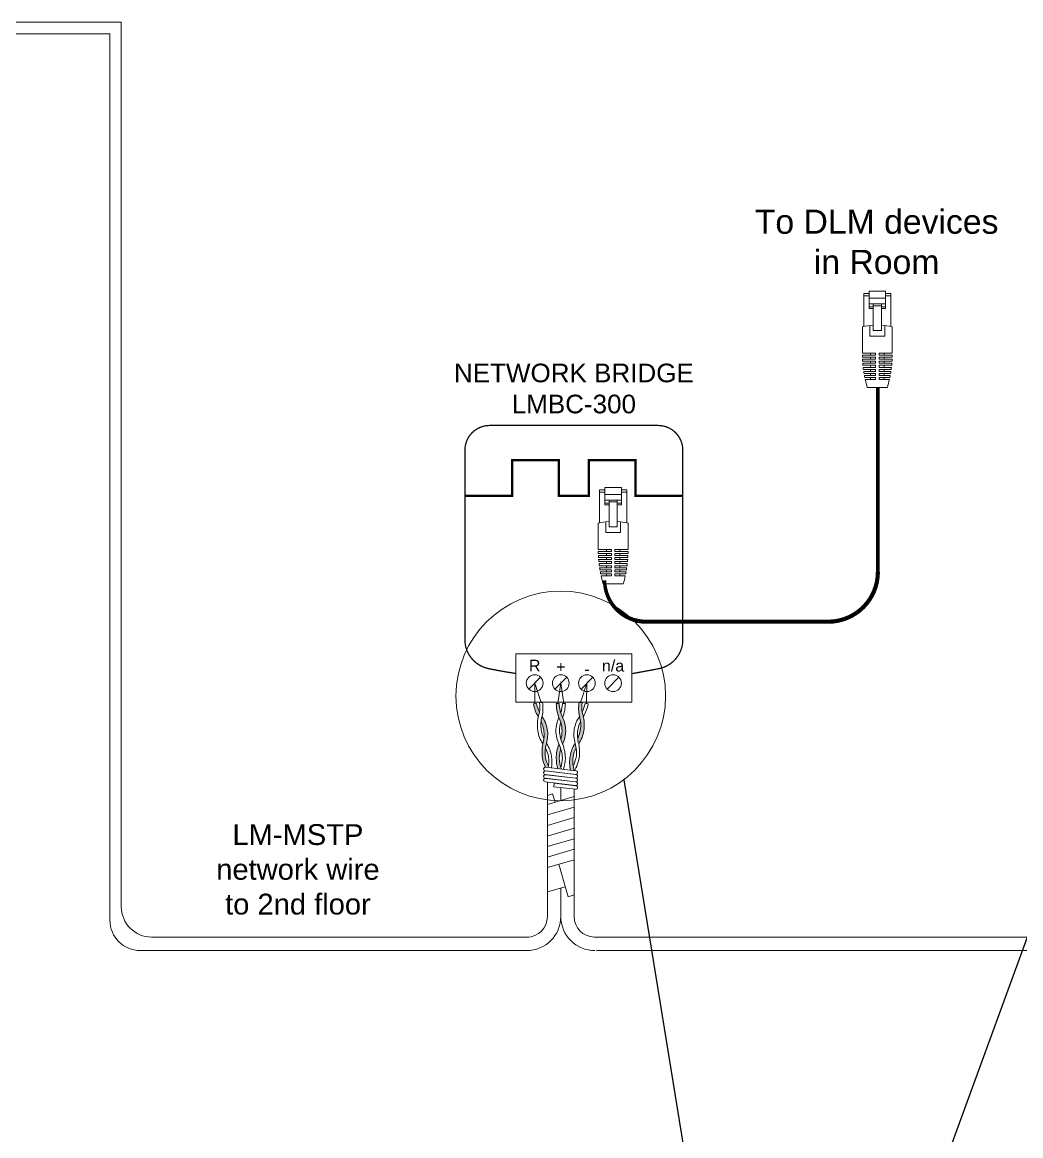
# Model space of a CAD drawing. Header units: inches. Extents: x -60 to 2005, y -577 to 104.
# Drawn here: x 718.56 to 729.88, y -148.86 to -136.24 of the extents above; entities that cross this region are included whole.
import ezdxf
from ezdxf.enums import TextEntityAlignment as Align

# ---------------------------------------------------------------- set-up
doc = ezdxf.new("R2010")
doc.units = ezdxf.units.IN
doc.header["$MEASUREMENT"] = 0
doc.layers.get('0').update_dxf_attribs({"lineweight": 5})
for name, color, linetype, lineweight in [('WS', 3, 'Continuous', 5), ('WS_DETAIL', 7, 'Continuous', 5), ('WS_LowVoltage', 6, 'Continuous', 5)]:
    doc.layers.add(name, color=color, linetype=linetype, lineweight=lineweight)
doc.styles.add('ARIAL', font='arial.ttf')

# ---------------------------------------------------------------- blocks, each defined once
blk = doc.blocks.new('A$C756910A1')
at = {"layer": 'WS_DETAIL'}
for p, q in [((0.1502355164945186, 6.597127019628033), (0.1502355164945186, 10.17284573411285)), ((0.1502355164945186, 10.17284573411285), (0.725468666911155, 10.17284573411285)), ((0.725468666911155, 9.924815362676668), (0.1502355164945186, 9.924815362676668)), ((0.725468666911155, 10.42537585766053), (0.725468666911155, 8.556956961277706)), ((0.725468666911155, 10.42537585766053), (2.506894660563006, 10.42537585766053)), ((2.506894660563063, 9.659063592378288), (0.7254686669112118, 9.659063592378288)), ((2.506894660563006, 10.42537585766053), (2.506894660563177, 8.556956961277706)), ((3.082127810979699, 10.17284573411285), (2.506894660563063, 10.17284573411285)), ((3.082127810979699, 9.924815362676668), (2.506894660563063, 9.924815362676668)), ((3.082127810979927, 6.597127019628033), (3.082127810979699, 10.17284573411285)), ((2.50689466056312, 9.057957948058288), (0.7254686669112118, 9.057957948058288)), ((0.7254686669112118, 8.735258730937062), (1.168555581693539, 8.735258730937062)), ((0.725468666911155, 8.556956961277706), (1.168555581693596, 8.556956961277706)), ((1.168555581693596, 6.169918262987323), (1.168555581693539, 9.057957948058288)), ((1.168555581693596, 8.848221287137449), (2.063807745780679, 8.848221287137449)), ((2.063807745780906, 6.169918262987323), (2.063807745780679, 9.057957948058288)), ((2.063807745780679, 8.735258730937062), (2.50689466056312, 8.735258730937062)), ((2.506894660563177, 8.556956961277706), (2.063807745780736, 8.556956961277706)), ((-6.402811436601041e-08, 6.564808555890693), (-6.402811436601041e-08, 3.726134365787232)), ((0.8080907998544546, 6.700560145413647), (0.8080907998544546, 5.545980966034392)), ((1.168555581693539, 6.169918262987323), (2.063807745780906, 6.169918262987323)), ((2.42427252761965, 6.700560145413647), (2.424272527619593, 5.545980966034392)), ((3.232363391502219, 6.564808555890693), (3.232363391502219, 3.726134365787232)), ((0.8080907998544546, 5.545980966034392), (2.424272527619593, 5.545980966034392)), ((-6.402811436601041e-08, 3.726134365787232), (1.427763863659294, 3.726134365787232)), ((0.8902139495456538, 3.726134365787232), (0.8902139495456538, 3.50558276794095)), ((1.427763863659294, 3.50558276794095), (1.427763863659237, 3.726134365787232)), ((1.804599463815038, 3.726134365787232), (3.232363391502219, 3.726134365787232)), ((1.804599463814753, 3.50558276794095), (1.804599463814753, 3.726134365787232)), ((2.34214937792845, 3.726134365787232), (2.34214937792845, 3.50558276794095)), ((0.001803363048139772, 3.50558276794095), (1.427763863659294, 3.50558276794095)), ((0.007215091914673621, 3.285031170094669), (1.427763863659294, 3.285031170094669)), ((0.01623947130153169, 3.064479572248388), (1.427763863659294, 3.064479572248388)), ((0.02888376853442765, 2.843927974402106), (1.427763863659294, 2.843927974402106)), ((0.04515819889135742, 2.623376376555825), (1.427763863659294, 2.623376376555825)), ((0.8902139495456538, 3.285031170094669), (0.8902139495456538, 3.064479572248388)), ((0.8902139495456538, 2.843927974402106), (0.8902139495456538, 2.623376376555825)), ((1.427763863659294, 3.064479572248388), (1.427763863659294, 3.285031170094669)), ((1.427763863659294, 2.623376376555825), (1.427763863659294, 2.843927974402106)), ((1.804599463814981, 3.50558276794095), (3.230559964426021, 3.50558276794095)), ((1.804599463814981, 3.285031170094669), (3.225148235559374, 3.285031170094669)), ((1.804599463814753, 3.064479572248388), (1.804599463814753, 3.285031170094669)), ((1.804599463814981, 3.064479572248388), (3.216123856172572, 3.064479572248388)), ((1.804599463814981, 2.843927974402106), (3.203479558939677, 2.843927974402106)), ((1.804599463814753, 2.623376376555825), (1.804599463814753, 2.843927974402106)), ((1.804599463814924, 2.623376376555825), (3.187205128582747, 2.623376376555825)), ((2.34214937792845, 3.285031170094669), (2.34214937792845, 3.064479572248388)), ((2.34214937792845, 2.843927974402106), (2.34214937792845, 2.623376376555825)), ((0.06507596708863161, 2.402824778709544), (1.427763863659294, 2.402824778709544)), ((0.08865332129224157, 2.182273180863262), (1.427763863659294, 2.182273180863433)), ((0.1159096201752448, 1.961721583016981), (1.427763863659294, 1.961721583017152)), ((0.1468674136732773, 1.74116998517087), (1.427763863659294, 1.74116998517087)), ((0.1815525382387762, 1.520618387324589), (1.427763863659294, 1.520618387324589)), ((0.2199942275513251, 1.300066789478308), (1.427763863659237, 1.300066789478308)), ((0.8902139495457106, 2.402824778709544), (0.8902139495457106, 2.182273180863262)), ((0.8902139495457106, 1.961721583017152), (0.8902139495457106, 1.74116998517087)), ((0.8902139495457106, 1.520618387324589), (0.8902139495457106, 1.300066789478308)), ((1.427763863659294, 2.182273180863262), (1.427763863659294, 2.402824778709544)), ((1.427763863659237, 1.74116998517087), (1.427763863659294, 1.961721583017152)), ((1.427763863659294, 1.300066789478308), (1.427763863659237, 1.520618387324589)), ((1.804599463814867, 2.402824778709544), (3.167287360385473, 2.402824778709544)), ((1.804599463814753, 2.182273180863262), (1.804599463814753, 2.402824778709544)), ((1.804599463814867, 2.182273180863433), (3.143710006181806, 2.182273180863433)), ((1.804599463814867, 1.961721583017152), (3.116453707298803, 1.961721583017152)), ((1.804599463814753, 1.74116998517087), (1.804599463814753, 1.961721583017152)), ((1.80459946381481, 1.74116998517087), (3.085495913800827, 1.74116998517087)), ((1.80459946381481, 1.520618387324589), (3.050810789235328, 1.520618387324589)), ((1.804599463814753, 1.300066789478308), (1.804599463814753, 1.520618387324589)), ((1.804599463814753, 1.300066789478308), (3.012369099922722, 1.300066789478308)), ((2.34214937792845, 2.402824778709544), (2.34214937792845, 2.182273180863433)), ((2.34214937792845, 1.961721583017152), (2.34214937792845, 1.74116998517087)), ((2.34214937792845, 1.520618387324589), (2.342149377928394, 1.300066789478308)), ((0.2622252398203102, 1.079515191632026), (1.427763863659294, 1.079515191632026)), ((0.3082820030148525, 0.8589635937857452), (1.427763863659294, 0.8589635937857452)), ((0.8902139495457106, 1.079515191632026), (0.8902139495457106, 0.8589635937857452)), ((1.427763863659294, 0.8589635937857452), (1.427763863659294, 1.079515191632026)), ((1.804599463814753, 1.079515191632026), (2.970138087653794, 1.079515191632026)), ((1.804599463814753, 0.8589635937857452), (1.804599463814753, 1.079515191632026)), ((1.804599463814753, 0.8589635937857452), (2.924081324459308, 0.8589635937857452)), ((2.34214937792845, 1.079515191632026), (2.342149377928394, 0.8589635937857452)), ((2.691792117421215, -1.891327769953932e-07), (0.524929496546207, -1.891327769953932e-07))]:
    blk.add_line(p, q, dxfattribs=at)
for centre, radius, start, end in [((1.61618166373708, -0.5828206012761257), 7.328072457716479, 93.50202068223433, 102.7411415662108), ((1.61618166373708, -0.5828206012761257), 7.328072457716479, 77.25885843378917, 86.49797931776406), ((13.48717119514313, 3.726134365787232), 13.48717125917128, 180.9369821694481, 181.8742150375743), ((13.48717119514313, 3.726134365787232), 13.48717125917128, 182.8119499073921, 183.7504392946456), ((13.48717119514313, 3.726134365787232), 13.48717125917128, 184.6899375443662, 185.6307014597895), ((-10.25480786766903, 3.726134365787232), 13.48717125917128, 354.3692985402105, 355.3100624556338), ((-10.25480786766903, 3.726134365787232), 13.48717125917128, 356.2495607053528, 357.1880500926079), ((-10.25480786766903, 3.726134365787232), 13.48717125917128, 358.1257849624257, 359.0630178305502), ((13.48717119514313, 3.726134365787232), 13.48717125917128, 186.5729909480418, 187.5170696871769), ((13.48717119514313, 3.726134365787232), 13.48717125917128, 188.4632058194769, 189.4116726762505), ((13.48717119514313, 3.726134365787232), 13.48717125917128, 190.3627495398733, 191.316722449262), ((-10.25480786766903, 3.726134365787232), 13.48717125917128, 348.683277550738, 349.6372504601267), ((-10.25480786766903, 3.726134365787232), 13.48717125917128, 350.5883273237479, 351.5367941805232), ((-10.25480786766903, 3.726134365787232), 13.48717125917128, 352.4829303128231, 353.4270090519582), ((13.48717119514313, 3.726134365787232), 13.48717125917128, 192.2738850556991, 196.037861357714), ((-10.25480786766903, 3.726134365787232), 13.48717125917128, 343.9621386422843, 347.7261149443008)]:
    blk.add_arc(centre, radius, start, end, dxfattribs=at)
blk = doc.blocks.new('LMBC-300')
for p, q in [((-5.441804670540195, -23.34626507107686), (-4.014241820418807, -21.91870222095548)), ((-2.286154039317063, -23.34626507107686), (-0.8585911891956757, -21.91870222095548)), ((0.869496591906068, -23.34626507107686), (2.297059442027455, -21.91870222095548)), ((4.025147223129155, -23.34626507107686), (5.452710073250543, -21.91870222095548))]:
    blk.add_line(p, q)
blk.add_lwpolyline([(-7.012182767361174, -19.0830582706808), (7.023088170071558, -19.0830582706808), (7.023088170071558, -24.94497117264706), (-7.012182767361174, -24.94497117264706)], close=True)
for centre in [(-4.728023245479482, -22.63248364601619), (-1.572372614256352, -22.63248364601619), (1.58327801696678, -22.63248364601619), (4.738928648189868, -22.63248364601619)]:
    blk.add_circle(centre, 1.009439371890818)
at = {"layer": 'WS_DETAIL', "linetype": 'Continuous'}
for points, const_width in [([(0.005452701355210365, 8.487853388231976), (-10.1755036080588, 8.487853388231976, 0.414213562373095), (-13.15250083133648, 5.510856164954291), (-13.15250083133648, -17.61008111877814, 0.3299559090485597), (-10.37569965186718, -20.85873059809533, 0.01578816091769732), (-7.012182767361174, -21.45944105646987, 0.02314275551599724)], 0.1543675703108998), ([(0.005452701355224576, 8.487853388231976), (10.18640901076923, 8.487853388231976, -0.414213562373095), (13.16340623404692, 5.510856164954291), (13.16340623404692, -17.61008111877814, -0.3299559090485597), (10.38660505457761, -20.85873059809533, -0.00309082327425322), (7.023088170071558, -21.48299629802463, -0.02314275551599734)], 0.1543675703108999)]:
    blk.add_lwpolyline(points, format="xyb", dxfattribs=dict(at, const_width=const_width))
at = {"layer": 'WS_DETAIL', "const_width": 0.2835103138874536}
blk.add_lwpolyline([(-13.15250083133648, 3.907985046680551e-14), (-7.447004222338545, -7.460698725481052e-14), (-7.447004222338545, 4.304228702038628), (-1.822486295127201, 4.304228702038628), (-1.822486295127201, -1.77635683940025e-14), (1.822486295127149, 3.907985046680551e-14), (1.822486295127149, 4.304228702038628), (7.447004222338496, 4.304228702038628), (7.447004222338496, -1.77635683940025e-14), (13.1634062340469, -1.77635683940025e-14)], dxfattribs=at)
at = {"insert": (0.005452701355210365, 15.95343288972303), "char_height": 2.2491, "width": 28.83122210504775, "attachment_point": 2, "style": 'ARIAL'}
blk.add_mtext('NETWORK BRIDGE\\PLMBC-300', dxfattribs=at)
at = {"layer": 'WS_DETAIL', "style": 'ARIAL'}
for s, p in [('R', (-4.728023245479501, -20.50179237657888)), ('n/a', (4.738928648189849, -20.50179237657888)), ('+', (-1.572372614256369, -20.66700011811405)), ('-', (1.583278016966762, -20.91237581008488))]:
    blk.add_text(s, height=1.385175861430111, dxfattribs=at).set_placement(p, align=Align.MIDDLE)

msp = doc.modelspace()

# ---------------------------------------------------------------- hatches: boundary and pattern name
at = {"layer": 'WS_DETAIL'}
h = msp.add_hatch(color=256, dxfattribs=at)
h.paths.add_polyline_path([(724.8062968146385, -144.5621706994565, 0.1206055747640039), (724.8206258697074, -144.7195693306955), (724.7771415639667, -144.714308016557, 0.0008002133858251983), (724.7768190038337, -144.713193550201, -0.09474649691597763), (724.773089877166, -144.5566374011472, -0.09474649691598583), (724.8273821426366, -144.4097494026507, 0.002013710130229451), (724.8290535737787, -144.4073555663325, 0.002013710130230078), (724.829858473865, -144.4101620356859, -0.03493843387434526), (724.8410008508931, -144.4615598292597, 0.07097321835170756)])
h.paths.add_polyline_path([(724.8883225048642, -144.262063303993, 0.1095463462446783), (724.8793601501843, -144.1053745275981, 0.001993342258613019), (724.8785632781087, -144.1025964767903, -0.09474649691598114), (724.874834151441, -143.9460403277365), (724.9080410889136, -143.9515736260459, 0.07097321835173916), (724.9082461084903, -144.0580014198833, -0.1138984644524081), (724.9291477122739, -144.2688660406603, -0.1095257340793441), (724.8698787811884, -144.4141583029994, -0.04068475077842066), (724.8585283408573, -144.3563722484099, 0.06853558686225864)])
h.paths.add_polyline_path([(724.6455347926136, -144.4227925858146, 0.002013710130245552), (724.6467900298794, -144.4201565824407, 0.002013710130232767), (724.6480452671453, -144.4227925858146, -0.03493843387434263), (724.6674840796657, -144.4716599401311, 0.07097321835175494), (724.6497888911975, -144.5766065819984, 0.08537272357000193), (724.6746227657401, -144.7019039182649), (724.6338775690706, -144.6969740182547, -0.07335019469959114), (724.6161241011864, -144.5766065819984, -0.09474649691597366)])
h.paths.add_polyline_path([(724.6813719850519, -144.2670986324214, 0.06853558686202993), (724.6674840796657, -144.1691752169897, -0.1124683699391492), (724.6161241011864, -143.9575906828444), (724.6497888911975, -143.9575906828444, 0.1080279309100332), (724.6881781294518, -144.1140406824022, -0.1095257340793147), (724.7227600846243, -144.2670986324214, -0.1095257340793453), (724.6881781294518, -144.4201565824407, -0.04068475077843094), (724.6674840796657, -144.3650220478531, 0.06853558686202776)])
h.paths.add_polyline_path([(724.4937622888613, -144.5679876230972, 0.06985018340257636), (724.5277011398872, -144.6670981752355, -0.01275160803130392), (724.5244455803266, -144.6837334695148), (724.498207992714, -144.6805588944971, 0.05875657055876367), (724.4933748880711, -144.6799592569106, -0.06709021212230834), (724.4605553513886, -144.5735209214067, -0.09474649691600887), (724.4642844780565, -144.4169647723528, 0.1115640500045959), (724.4740437048118, -144.2574979451496, 0.06853558686187991), (724.444249540805, -144.1631890007333, -0.0406847507784331), (724.4555999811362, -144.1054029461438, -0.1095257340793608), (724.5148689122217, -144.2506952084829, -0.1115640500044528), (724.5051096854662, -144.4101620356859, 0.1061749334755847)])
h.paths.add_polyline_path([(724.3588110771136, -143.962923847996), (724.3920180145863, -143.9573905496865, 0.07097321835175929), (724.4267220508408, -144.0580014198834, 0.02811235965333236), (724.4126321302473, -144.1090290792051, -0.09419374565097273)])

# ---------------------------------------------------------------- linework, layer by layer
at = {"lineweight": -3}
for p, q in [((725.3803437368998, -144.8221716291303), (726.0599710303454, -148.9857644577704)), ((730.5720175542201, -144.9125536992317), (729.014224778886, -149.1738602354862))]:
    msp.add_line(p, q, dxfattribs=at)
msp.add_circle((724.6670101749663, -143.8721614368917), 1.188008474691139)
at = {"layer": 'WS', "const_width": 0.03910184169342035}
msp.add_lwpolyline([(728.2617315591804, -140.3771330295242), (728.2617315591804, -142.4679362151919)], dxfattribs=at)
at = {"layer": 'WS'}
msp.add_lwpolyline([(725.1641541846111, -142.5615554086479, 0.03910184169342035, 0.03910184169342035, 0), (725.1641541846111, -142.5615554086479, 0.03910184169342035, 0.04690344114809157, 0.4142135623730948), (725.6333762849322, -143.030777508969, 0.04690344114809157, 0.04690344114809157, 0), (727.6988902654032, -143.030777508969, 0.04690344114809157, 0.04690344114809157, 0.4142135623730951), (728.2617315591804, -142.4679362151919, 0.04690344114809157, 0.04690344114809157, 0), (728.2617315591804, -142.4679362151919, 0.04690344114809157, 0.04690344114809157, 0)], format="xyseb", dxfattribs=at)
at = {"layer": 'WS_DETAIL'}
for p, q in [((724.3748251321638, -143.9588546196859), (724.3713080834943, -143.7272825149587)), ((724.3713080834943, -143.7272825149587), (724.4430702400622, -143.9474828832687)), ((724.6674482869067, -143.7272825149587), (724.6328552560291, -143.9562832388305)), ((724.7020413177844, -143.9562832388305), (724.6674482869067, -143.7272825149587)), ((724.9635884903191, -143.7272825149587), (724.8918263337513, -143.9474828832687)), ((724.9600714416497, -143.9588546196859), (724.9635884903191, -143.7272825149587)), ((724.3914600729528, -143.9560827263181), (724.3581901913748, -143.9616265130537)), ((724.4264352992732, -143.9502547766365), (724.4597051808513, -143.9447109899008)), ((724.6497195570196, -143.9562832388305), (724.6159909550386, -143.9562832388305)), ((724.6851770167939, -143.9562832388305), (724.7189056187748, -143.9562832388305)), ((724.9084612745403, -143.9502547766365), (724.8751913929623, -143.9447109899008)), ((724.9434365008607, -143.9560827263181), (724.9767063824387, -143.9616265130537)), ((724.83229309676, -144.7627547064992), (724.4903893844539, -144.7215363773871)), ((724.4978513353205, -144.680621844466), (724.83724413376, -144.7216861341797)), ((724.4978513353205, -144.7224279184388), (724.83724413376, -144.7634922081524)), ((724.83229309676, -144.8045607804718), (724.4903893844539, -144.7633424513597)), ((724.83229309676, -144.8463668544445), (724.4903893844539, -144.8051485253324)), ((724.83229309676, -144.8881729284172), (724.4903893844539, -144.8469545993051)), ((724.4978513353205, -144.7642339924114), (724.83724413376, -144.8052982821251)), ((724.4978513353205, -144.8060400663841), (724.83724413376, -144.8471043560978)), ((724.5743214736601, -144.9811110549959), (724.515387034916, -144.9984546780256)), ((724.5743214736601, -144.9811110549959), (724.6022315913917, -145.0759509348177)), ((724.587265954488, -144.9004396641843), (724.5922475200744, -144.8592674560016)), ((724.83229309676, -144.9299790023899), (724.587265954488, -144.9004396641843)), ((724.5922475200744, -144.8592674560016), (724.83724413376, -144.8889104300704)), ((724.6675319351694, -144.9101161593177), (724.6675319351694, -145.0567339104374)), ((724.6675319351694, -144.9101161593177), (724.6675319351694, -145.0567339104374)), ((724.8196768354229, -145.0119596858567), (724.515387034916, -145.101508135018)), ((724.8196768354229, -145.1313655449389), (724.515387034916, -145.2209139941002)), ((724.8196768354229, -145.250771404021), (724.515387034916, -145.3403198531824)), ((724.8196768354229, -145.3701772631031), (724.515387034916, -145.4597257122646)), ((724.8196768354229, -145.4895831221853), (724.515387034916, -145.5791315713466)), ((724.8196768354228, -145.6089889812674), (724.515387034916, -145.6985374304288)), ((724.8196768354228, -145.7283948403496), (724.515387034916, -145.8179432895109)), ((724.6439316656872, -145.7801143109701), (724.7518609831609, -146.1468631579965)), ((724.7184845383644, -146.0334484442423), (724.515387034916, -146.0932173436008)), ((724.8196768354228, -146.1269058528601), (724.7518609831609, -146.1468631579965))]:
    msp.add_line(p, q, dxfattribs=at)
at = {"layer": 'WS_DETAIL', "const_width": 0.007698495560796379}
for points in [[(724.4430702400622, -143.9474828832687), (724.3713080834943, -143.7272825149587), (724.3748251321638, -143.9588546196859)], [(724.7020413177844, -143.9562832388305), (724.6674482869067, -143.7272825149587), (724.6328552560291, -143.9562832388305)], [(724.9600714416497, -143.9588546196859), (724.9635884903191, -143.7272825149587), (724.8918263337513, -143.9474828832687)]]:
    msp.add_lwpolyline(points, dxfattribs=at)
at = {"layer": 'WS_DETAIL'}
for centre, radius, start, end in [((724.7702181771123, -143.8929699632348), 0.4177089690968243, 189.4603223135827, 211.1099919578261), ((724.7621255011408, -143.8846253119201), 0.3774904260060964, 190.911700369804, 207.1503346411247), ((724.0526267900024, -144.0028496444748), 0.3774904260060921, 351.7703099860423, 8.008944257354994), ((724.0476771951137, -144.0133675397197), 0.4177089690968249, 347.8106526693294, 9.460322313582736), ((725.1069707861702, -143.9493410813267), 0.4910289076305218, 180.8100736462736, 206.4780620655521), ((725.0274627364884, -143.9466858571602), 0.3778650809087042, 181.4554099650868, 206.11794720675), ((724.3078076975974, -143.9467219284939), 0.3774904260060964, 342.3080201472329, 358.5486219437797), ((724.3011966496781, -143.9562832388305), 0.4177089690968243, 338.3503303557613, 0), ((725.2872193786997, -144.0133675397197), 0.4177089690968249, 170.5396776864173, 192.1893473306706), ((725.2822697838112, -144.0028496444748), 0.3774904260060921, 171.991055742645, 188.2296900139576), ((724.5727710726727, -143.8846253119201), 0.3774904260060964, 332.8496653588753, 349.088299630196), ((724.5646783967012, -143.8929699632348), 0.4177089690968243, 328.8900080421737, 350.5396776864172), ((724.8734555608154, -144.207884844335), 0.4720296202572692, 161.3433450745505, 187.3349413867868), ((724.4614410129981, -144.207884844335), 0.4720296202572692, 352.6650586132131, 18.65665492544947), ((724.8046450172744, -144.2030862962811), 0.3631553021529988, 164.2231063301688, 189.2295684422385), ((724.1156682769448, -144.3178910365752), 0.3631553021529953, 9.691076184921764, 25.37375185554336), ((724.1565708689722, -144.3110754052481), 0.3631553021529944, 9.691076184921764, 35.15437808609896), ((724.9752198626439, -144.2678404371293), 0.3631553021529944, 155.3355895634236, 179.7692461286572), ((725.0166864138021, -144.2678404371293), 0.3631553021529953, 164.0865704580228, 179.7692461286572), ((724.3182101600115, -144.2678404371293), 0.3631553021529988, 0.2307538713427622, 15.91342954194712), ((724.3596767111696, -144.2678404371293), 0.3631553021529981, 0.2307538713427622, 25.23254802981727), ((725.1783257048413, -144.3110754052481), 0.3631553021529944, 144.8456219139011, 170.3089238150782), ((725.2192282968687, -144.3178910365752), 0.3631553021529953, 154.6262481444564, 170.3089238150782), ((724.530251556539, -144.2030862962811), 0.3631553021529988, 350.7704315577615, 15.7768936698312), ((724.7632616348897, -144.2070165644047), 0.3631553021529981, 189.6910761849216, 214.692870343406), ((724.8041642269169, -144.2002009330777), 0.3631553021529988, 189.6910761849216, 205.3737518555266), ((724.1151874865874, -144.3150056733717), 0.3631553021529953, 343.7662665410637, 9.229568442238506), ((724.1560900786149, -144.3081900420445), 0.3631553021529944, 343.7662665410637, 9.229568442238506), ((724.9752198626439, -144.2649152909477), 0.3631553021529944, 180.2307538713427, 205.6940557725162), ((725.0166864138021, -144.2649152909477), 0.3631553021529953, 180.2307538713427, 205.6940557725162), ((724.3182101600115, -144.2649152909477), 0.3631553021529988, 344.0865704580528, 359.7692461286572), ((724.3596767111696, -144.2649152909477), 0.3631553021529981, 334.7674519701818, 359.7692461286572), ((725.1788064951986, -144.3081900420445), 0.3631553021529944, 170.7704315577615, 196.2337334589313), ((725.2197090872261, -144.3150056733717), 0.3631553021529953, 170.7704315577615, 196.2337334589313), ((724.5307323468965, -144.2002009330777), 0.3631553021529988, 334.6262481444648, 350.3089238150782), ((724.5716349389238, -144.2070165644047), 0.3631553021529981, 325.307129656594, 350.3089238150782), ((724.872155308748, -144.5047244299332), 0.4177089690968243, 167.8106526693294, 189.4603223135827), ((724.8672057138596, -144.515242325178), 0.3774904260060964, 163.7662665410603, 188.008944257355), ((724.157707002721, -144.6334666577327), 0.3774904260060921, 10.91170036980401, 27.15033464112477), ((724.8041642269167, -144.2002009330774), 0.3631553021528028, 214.6928703434581, 215.1543780861554), ((724.1496143267495, -144.6251220064181), 0.4177089690968252, 9.460322313582736, 31.1099919578261), ((725.0336999241355, -144.5764724892464), 0.4177089690968252, 158.3503303557612, 180), ((724.3182101600119, -144.2649152909474), 0.3631553021528028, 334.305944227428, 334.7674519701125), ((724.3078076975974, -144.5860337995829), 0.3774904260060964, 1.45137805622029, 25.69405577251625), ((725.0270888762161, -144.5860337995829), 0.3774904260060921, 162.3099876724624, 178.5486219437797), ((724.3011966496781, -144.5764724892464), 0.4177089690968243, 0, 21.64966964423877), ((725.1852822470638, -144.6251220064181), 0.4177089690968252, 148.8900080421739, 170.5396776864173), ((725.1771895710924, -144.6334666577327), 0.3774904260060921, 152.8496653588753, 169.088299630196), ((724.5307323468968, -144.2002009330774), 0.3631553021528028, 324.8456219138446, 325.307129656533), ((724.467690859954, -144.515242325178), 0.3774904260060964, 351.991055742645, 16.23373345893962), ((724.4627412650655, -144.5047244299332), 0.4177089690968243, 350.5396776864172, 12.18934733067062), ((724.872155308748, -144.5047244299332), 0.4177089690968243, 189.4603223135827, 204.8156427126339), ((724.8640626327766, -144.4963797786185), 0.3774904260060971, 190.911700369804, 206.8942237646175), ((724.199063342245, -144.6115319865623), 0.3330119787236606, 347.4659030797361, 8.552269113824925), ((724.1496143267495, -144.6251220064181), 0.4177089690968252, 351.2807945071371, 9.460322313582736), ((725.0336999241355, -144.5764724892464), 0.4177089690968252, 180, 196.7805748189242), ((725.0270888762161, -144.5669111789099), 0.3774904260060921, 181.4513780562202, 200.9700362643986), ((724.3078076975974, -144.5669111789099), 0.3774904260060971, 342.309987672445, 358.5486219437797), ((724.3011966496781, -144.5764724892464), 0.4177089690968243, 342.0912008105963, 0), ((725.1852822470638, -144.6251220064181), 0.4177089690968252, 170.5396776864173, 192.1893473306706), ((725.1358332315683, -144.6115319865623), 0.3330119787236606, 171.4477308861751, 198.9556320627885), ((724.4708339410367, -144.4963797786185), 0.3774904260060971, 333.1057762353825, 349.088299630196), ((724.4627412650655, -144.5047244299332), 0.4177089690968243, 329.0246768637832, 350.5396776864172), ((724.4928828271579, -144.7008534109671), 0.02083272321257836, 76.2022467376586, 263.1258599084476), ((724.4928828271579, -144.7426594849397), 0.02083272321257836, 76.2022467376586, 263.1258599084476), ((724.4283144249034, -144.8148407629798), 0.3631553021528033, 16.05033809927005, 16.23373345898978), ((725.0763885732055, -144.9228298719465), 0.3631553021529939, 144.8456219139011, 145.0169450766742), ((724.8372441337592, -144.7425188573921), 0.02083272321257836, 256.2517198192043, 89.99999999773321), ((724.4928828271579, -144.7844655589124), 0.02083272321257836, 76.2022467376586, 263.1258599084476), ((724.4928828271579, -144.8262716328851), 0.02083272321257836, 76.2022467376586, 263.1258599084476), ((724.8372441337592, -144.7843249313648), 0.02083272321257836, 256.2517198192043, 89.99999999773321), ((724.8372441337592, -144.8261310053375), 0.02083272321257836, 256.2517198192043, 89.99999999773321), ((724.8372441337592, -144.8679370793102), 0.02083272321257836, 256.2517198192043, 89.99999999773321), ((724.8372441337592, -144.9097431532829), 0.02083272321257836, 256.2517198192043, 89.99999999773321)]:
    msp.add_arc(centre, radius, start, end, dxfattribs=at)
at = {"layer": 'WS_LowVoltage'}
for p, q in [((710.3858376636289, -136.2376091978963), (719.6854347720841, -136.2376091978963)), ((719.6854347720841, -136.2376091978963), (719.6854347720842, -146.2614751870458)), ((710.4698224243673, -136.3618093905091), (719.5567937774903, -136.3694197236001)), ((719.5567937774903, -136.3662501924902), (719.5567937774903, -146.4136200872994)), ((724.515387034916, -144.8497480573057), (724.515387034916, -146.3730541546737)), ((724.8196768354229, -144.9284580443154), (724.8196768354229, -146.3730541546737)), ((724.6675319351694, -146.0484431190201), (724.6675319351694, -146.3704183666789)), ((724.3062993811044, -146.605225187046), (720.0291847720842, -146.6052251870458)), ((730.9998551192581, -146.6043024902899), (725.0441602380994, -146.6043024902899)), ((728.6755041546525, -146.6043024902899), (725.0672436166601, -146.6043024902899)), ((724.3036635931096, -146.7573700872994), (719.9005437774903, -146.7573700872994)), ((728.8377209808675, -146.7567913234395), (725.0713259019182, -146.7567913234393)), ((730.9765409476813, -146.7573700872994), (728.4118699802646, -146.7573700872993))]:
    msp.add_line(p, q, dxfattribs=at)
for centre, radius, start, end in [((720.0291847720842, -146.2614751870458), 0.34375, 180, 270), ((724.280580214549, -146.3704183666789), 0.3869517206205029, 269.9999999999935, 359.9999999999935), ((725.0544836557899, -146.3704183666789), 0.3869517206205029, 180, 270), ((719.9005437774903, -146.4136200872994), 0.34375, 180, 270), ((724.2832160025439, -146.3730541546737), 0.2321710323723017, 269.9999999999935, 359.9999999999935), ((725.0504162287205, -146.3736471589948), 0.230740155312197, 179.8527491576353, 268.4463658336909)]:
    msp.add_arc(centre, radius, start, end, dxfattribs=at)

# ---------------------------------------------------------------- block references
at = {"layer": 'WS_DETAIL'}
for name, p, xscale, yscale, zscale in [('A$C756910A1', (728.0861610569058, -140.3771330096985), 0.1048243773022459, 0.1048243773022459, 0.1048243773022459), ('LMBC-300', (724.8150066830165, -141.6033502125857), 0.09384442006420883, 0.09384442006420883, 0.09384442006420883), ('A$C756910A1', (725.0917631627882, -142.6014926707198), 0.1048243773022459, 0.1048243773022459, 0.1048243773022459)]:
    msp.add_blockref(name, p, dxfattribs=dict(at, xscale=xscale, yscale=yscale, zscale=zscale))

# ---------------------------------------------------------------- texts
at = {"insert": (728.2475751650377, -138.3605625757785), "char_height": 0.2737128918539424, "attachment_point": 2, "style": 'ARIAL'}
msp.add_mtext_dynamic_manual_height_columns('To DLM devices\\Pin Room', width=2.750508363171248, gutter_width=0.3125, heights=[0], dxfattribs=at)
at = {"layer": 'WS_DETAIL', "insert": (721.6875353367284, -146.3523879870095), "char_height": 0.23625, "width": 7.802669390366816, "attachment_point": 8, "style": 'ARIAL'}
msp.add_mtext('LM-MSTP\\Pnetwork wire\\Pto 2nd floor', dxfattribs=at)

doc.saveas('drawing.dxf')
